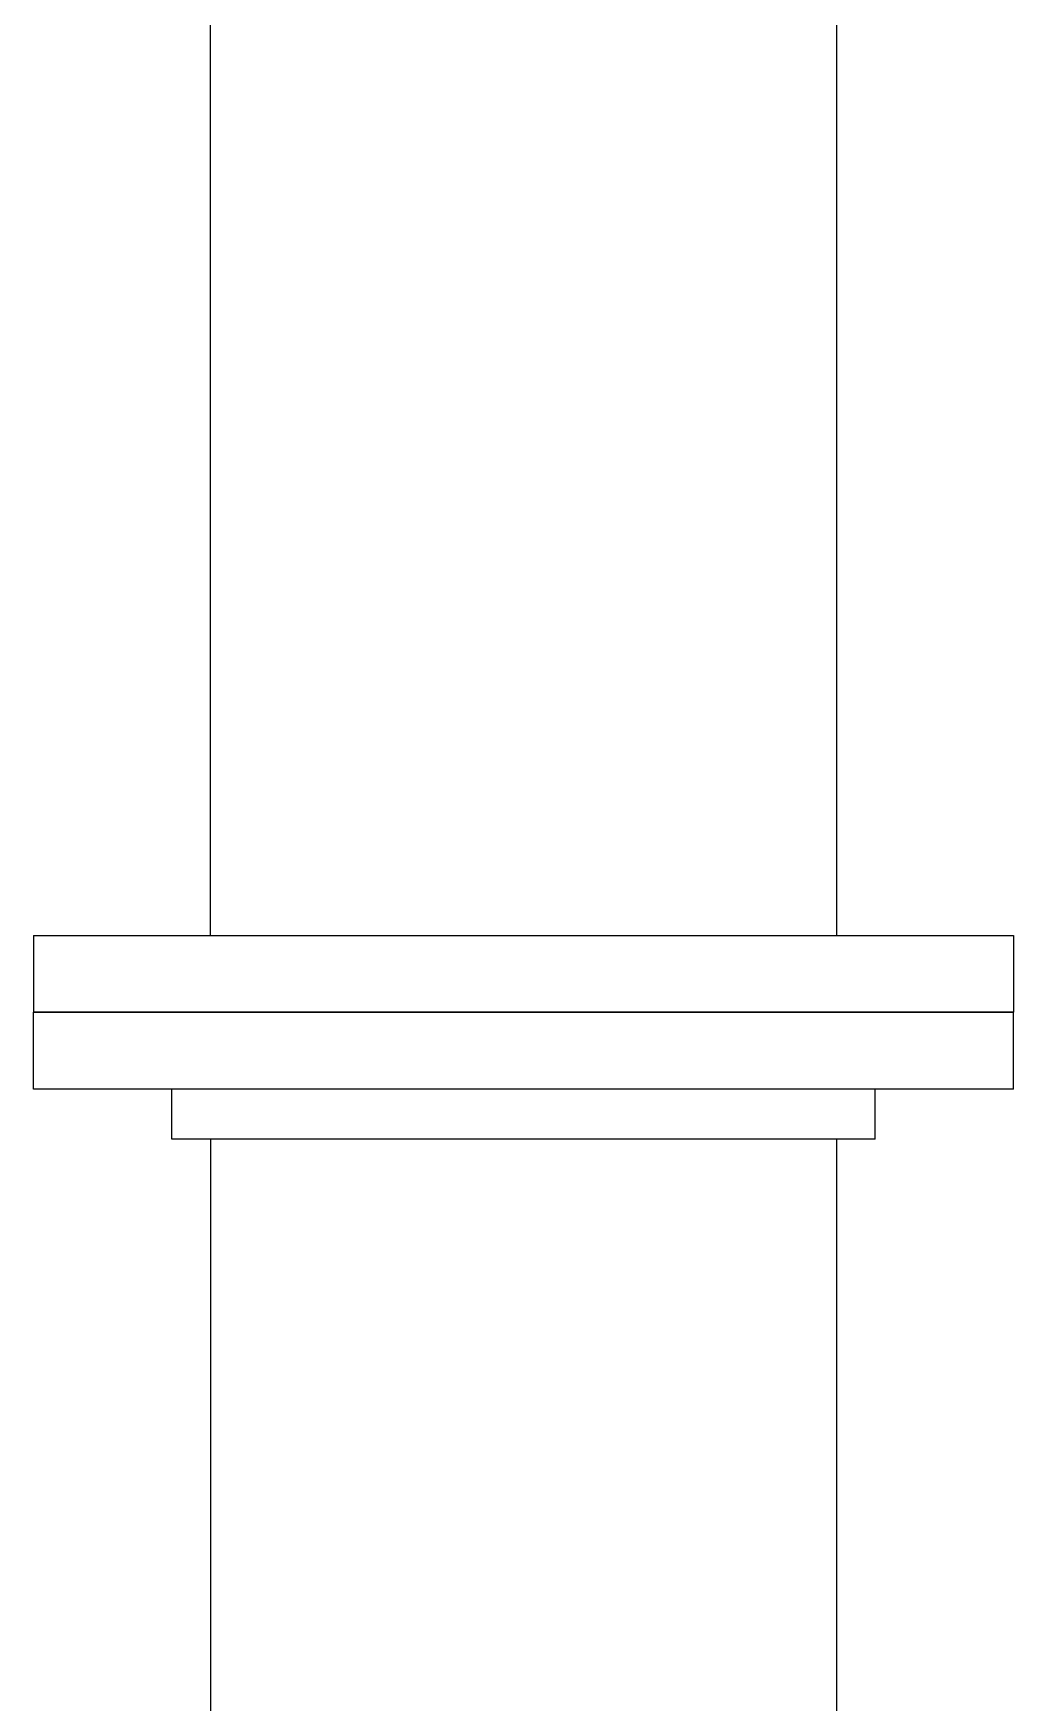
# Model space of a CAD drawing. Header units: metres. Extents: x 0 to 63075, y 0 to 44550.
# Drawn here: x 13298 to 13641, y 29076 to 29660 of the extents above; entities that cross this region are included whole.
import ezdxf

# ---------------------------------------------------------------- set-up
doc = ezdxf.new("R2010")
doc.units = ezdxf.units.M
doc.header["$LTSCALE"] = 75
doc.layers.add('SDM', color=7, linetype='Continuous')
doc.layers.add('SL1', color=8, linetype='Continuous')

# ---------------------------------------------------------------- blocks, each defined once
blk = doc.blocks.new('A$C52ce5e24')
at = {"layer": 'SL1'}
for p, q in [((5100.11, 7793.3), (5100.11, 8375.99)), ((5319.19, 8375.99), (5319.19, 7793.3)), ((5038.2, 7793.3), (5381.1, 7793.3)), ((5038.2, 7793.3), (5038.2, 7766.39)), ((5381.1, 7793.3), (5381.1, 7766.39)), ((5209.65, 7766.39), (5038.2, 7766.39)), ((5038.2, 7739.46), (5038.2, 7766.39)), ((5038.2, 7766.39), (5381.1, 7766.39)), ((5381.1, 7766.39), (5209.65, 7766.39)), ((5381.1, 7739.46), (5381.1, 7766.39)), ((5209.65, 7739.46), (5038.2, 7739.46)), ((5086.61, 7721.99), (5086.61, 7739.46)), ((5381.1, 7739.46), (5209.65, 7739.46)), ((5332.69, 7721.99), (5332.69, 7739.46)), ((5209.65, 7721.99), (5086.61, 7721.99)), ((5100.11, 7721.99), (5100.11, 6778.73)), ((5332.69, 7721.99), (5209.65, 7721.99)), ((5319.19, 7721.99), (5319.19, 6778.73))]:
    blk.add_line(p, q, dxfattribs=at)

msp = doc.modelspace()

# ---------------------------------------------------------------- block references
at = {"layer": 'SDM'}
msp.add_blockref('A$C52ce5e24', (8259.51, 21551.5), dxfattribs=at)

doc.saveas('drawing.dxf')
